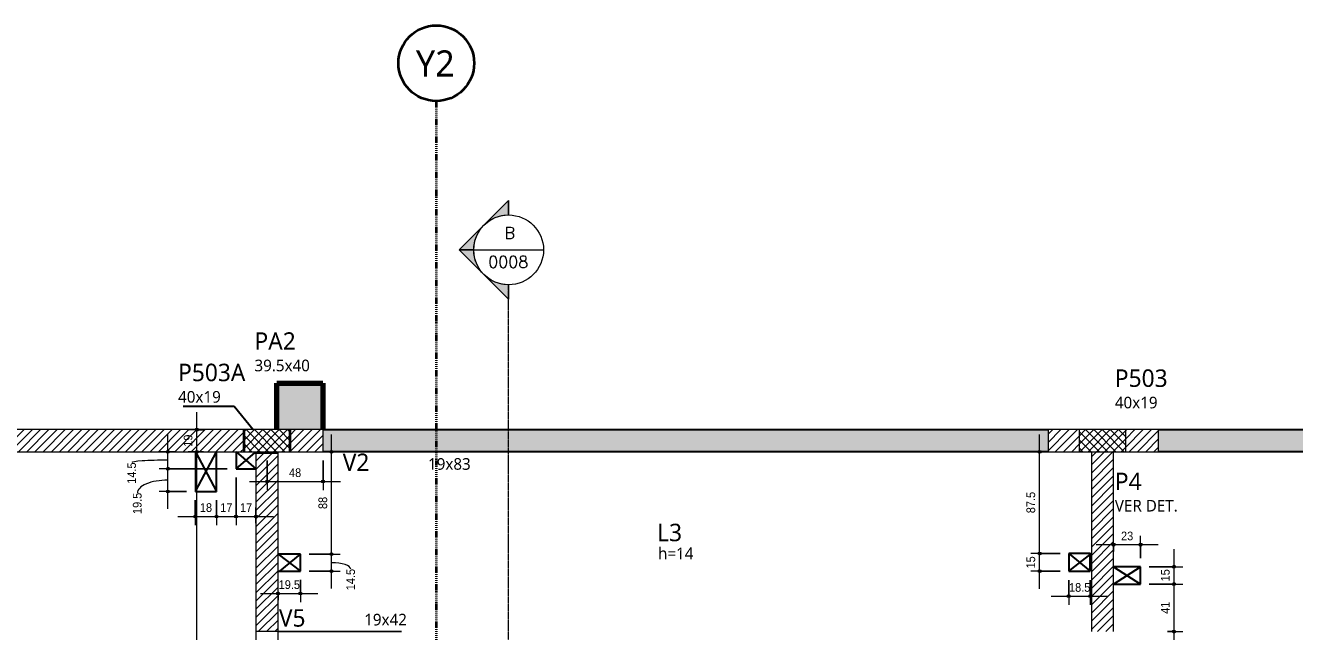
# Model space of a CAD drawing. Header units: centimetres. Extents: x -28 to 30806, y -3196 to 88064.
# Drawn here: x 2543 to 3634, y 534 to 1055 of the extents above; entities that cross this region are included whole.
import ezdxf

# ---------------------------------------------------------------- set-up
doc = ezdxf.new("R2010")
doc.units = ezdxf.units.CM
for name, pattern in [('Centro de 6 mm', [1.32, 0.6, -0.24, 0.24, -0.24]), ('Dash dot', [1.5875, 0.635, -0.47625, 0, -0.47625]), ('Hidden', [0.714375, 0.47625, -0.238125])]:
    doc.linetypes.add(name, pattern=pattern)
for name, color, linetype, lineweight in [('A-ANNO-DIMS', 7, 'Continuous', 9), ('A-ANNO-DIMS-50', 7, 'Continuous', 9), ('A-DETL-GENF', 7, 'Continuous', 18), ('A-DETL-THIN', 7, 'Continuous', 25), ('A-FLOR', 7, 'Continuous', 25), ('A-FLOR-IDEN', 7, 'Continuous', 9), ('G-ANNO-SYMB', 7, 'Continuous', 9), ('S-BEAM', 7, 'Continuous', 25), ('S-BEAM-IDEN', 7, 'Continuous', 9), ('S-COLS', 7, 'Continuous', 25), ('S-COLS-IDEN', 7, 'Continuous', 9), ('S-GRID', 7, 'Continuous', 9), ('S-GRID-IDEN', 7, 'Continuous', 9)]:
    doc.layers.add(name, color=color, linetype=linetype, lineweight=lineweight)
doc.layers.add('A-DETL', color=7, linetype='Continuous', lineweight=18, true_color=0x00a600)
doc.styles.add('Arial', font='arial.ttf', dxfattribs={"width": 0.9, "height": 7.5})
doc.styles.add('Gadugi_1', font='gadugi.ttf', dxfattribs={"height": 10})
doc.styles.add('Gadugi_2', font='gadugi.ttf', dxfattribs={"height": 15})
doc.styles.add('Gadugi_3', font='gadugi.ttf', dxfattribs={"height": 0.2})
doc.styles.add('Gadugi_4', font='gadugi.ttf', dxfattribs={"height": 22.5})
doc.styles.add('RomanD', font='romand__.ttf', dxfattribs={"height": 10})
doc.dimstyles.new('PED_1_5mm_ESQ', dxfattribs={"dimscale": 30.48, "dimtxt": 7.651945, "dimasz": 0.328084, "dimexe": 0.246063, "dimexo": 0.246063, "dimgap": 0.049213, "dimtad": 1, "dimdec": 1, "dimrnd": 0.5, "dimdsep": 46, "dimtxsty": 'Arial', "dimblk1": 'DOTSMALL', "dimblk2": 'DOTSMALL', "dimsah": 1, "dimcen": 0.09, "dimdle": 0.492126, "dimazin": 0, "dimtfac": 1, "dimtdec": 4, "dimtix": 1, "dimtmove": 0, "dimatfit": 3, "dimfxl": 1, "dimtvp": 1, "dimtolj": 1, "dimtzin": 0, "dimarcsym": 2})
doc.dimstyles.new('PED_1_5mm_ESQ_2', dxfattribs={"dimscale": 30.48, "dimtxt": 7.651945, "dimasz": 0.328084, "dimexe": 0.246063, "dimexo": 0.246063, "dimgap": 0.049213, "dimtad": 1, "dimdec": 1, "dimrnd": 0.5, "dimdsep": 46, "dimtxsty": 'Arial', "dimblk1": 'DOTSMALL', "dimblk2": 'DOTSMALL', "dimsah": 1, "dimcen": 0.09, "dimdle": 0.492126, "dimazin": 0, "dimtfac": 1, "dimtdec": 4, "dimtix": 1, "dimtmove": 1, "dimatfit": 3, "dimfxl": 1, "dimtvp": 1, "dimtolj": 1, "dimtzin": 0, "dimarcsym": 2})
pattern_1 = [(45, (2647.826, 0), (-3.535534, 3.535534), [])]
pattern_2 = [(45, (2647.826, 0), (-3.535534, 3.535534), []), (135, (2647.826, 0), (-3.535534, -3.535534), [])]

# ---------------------------------------------------------------- blocks, each defined once
blk = doc.blocks.new('PED_TAG_PILAR_R04 - PILAR VER DET_-2523782-PL H 001 - FORMA DO BARRILETE')
at = {"layer": 'S-COLS-IDEN', "insert": (0.115, -0.633), "char_height": 0.2, "width": 1.37089, "attachment_point": 1, "style": 'Gadugi_3'}
blk.add_mtext('VER DET.', dxfattribs=at)
blk = doc.blocks.new('Corte - M_Cabeça do corte - Preenchida-2060824-PL H 001 - FORMA DO BARRILETE')
at = {"layer": 'G-ANNO-SYMB'}
h = blk.add_hatch(color=256, dxfattribs=at)
edge = h.paths.add_edge_path(flags=0)
edge.add_line((-0.6, 0.849), (-0.6, 0.6))
edge.add_arc((-0.6, 0), 0.6, 90, 135)
edge.add_line((-1.024, 0.424), (-0.6, 0.849))
h = blk.add_hatch(color=256, dxfattribs=at)
edge = h.paths.add_edge_path(flags=0)
edge.add_line((-0.6, 0.849), (-0.176, 0.424))
edge.add_arc((-0.6, 0), 0.6, 45, 90)
edge.add_line((-0.6, 0.6), (-0.6, 0.849))
h = blk.add_hatch(color=256, dxfattribs=at)
edge = h.paths.add_edge_path(flags=0)
edge.add_line((-1.449, 0), (-1.024, 0.424))
edge.add_arc((-0.6, 0), 0.6, 135, 180)
edge.add_line((-1.2, 0), (-1.449, 0))
h = blk.add_hatch(color=256, dxfattribs=at)
edge = h.paths.add_edge_path(flags=0)
edge.add_line((0.249, 0), (0, 0))
edge.add_arc((-0.6, 0), 0.6, 360, 405)
edge.add_line((-0.176, 0.424), (0.249, 0))
for p, q in [((-0.6, 0.849), (-1.449, 0)), ((-0.6, 0.849), (-1.024, 0.424)), ((-0.6, 0.849), (0.249, 0)), ((-0.6, 0.6), (-0.6, 0.849)), ((-0.6, 0.849), (-0.6, 0.6)), ((-0.176, 0.424), (-0.6, 0.849)), ((-1.024, 0.424), (-1.449, 0)), ((0.249, 0), (-0.176, 0.424)), ((-1.449, 0), (-1.2, 0)), ((0, 0), (0.249, 0)), ((-1.2, 0), (-1.449, 0)), ((0, 0), (0.249, 0))]:
    blk.add_line(p, q, dxfattribs=at)
for start, end in [(360, 180), (90, 135), (45, 90), (135, 180), (360, 45), (180, 360)]:
    blk.add_arc((-0.6, 0), 0.6, start, end, dxfattribs=at)
blk = doc.blocks.new('Eixo - Y2-2173031-PL H 001 - FORMA DO BARRILETE')
at = {"layer": 'S-GRID-IDEN', "color": 40, "lineweight": 35, "true_color": 0xffc000}
blk.add_circle((0, 0), 0.65, dxfattribs=at)
blk = doc.blocks.new('DIMBLOCK70-PL H 001 - FORMA DO BARRILETE')
at = {"layer": 'A-ANNO-DIMS-50'}
h = blk.add_hatch(color=256, dxfattribs=at)
edge = h.paths.add_edge_path(flags=0)
edge.add_arc((2690.2, 688.1), 1.25, 0, 360)
h = blk.add_hatch(color=256, dxfattribs=at)
edge = h.paths.add_edge_path(flags=0)
edge.add_arc((2690.2, -116.4), 1.25, 0, 360)
for p, q in [((2695.9, 688.1), (2682.7, 688.1)), ((2690.2, -116.4), (2690.2, 688.1)), ((2690.2, 688.1), (2695.9, 688.1)), ((2695.9, -116.4), (2682.7, -116.4)), ((2690.2, -116.4), (2695.9, -116.4))]:
    blk.add_line(p, q, dxfattribs=at)
for centre in [(2690.2, 688.1), (2690.2, -116.4)]:
    blk.add_circle(centre, 1.25, dxfattribs=at)
at = {"layer": 'A-ANNO-DIMS-50', "color": 0, "insert": (2678.9, 274.2), "char_height": 7.5, "width": 27.971, "attachment_point": 1, "rotation": 90, "line_spacing_factor": 0.941778, "style": 'Arial'}
blk.add_mtext('804.5', dxfattribs=at)
blk = doc.blocks.new('_DotSmall')
at = {"color": 0, "linetype": 'ByBlock', "const_width": 0.5}
blk.add_lwpolyline([(-0.0625, 0, 1), (0.0625, 0, 1)], format="xyb", close=True, dxfattribs=at)
blk = doc.blocks.new('DIMBLOCK71-PL H 001 - FORMA DO BARRILETE')
at = {"layer": 'A-ANNO-DIMS-50'}
h = blk.add_hatch(color=256, dxfattribs=at)
edge = h.paths.add_edge_path(flags=0)
edge.add_arc((2690.2, 707.1), 1.25, 0, 360)
h = blk.add_hatch(color=256, dxfattribs=at)
edge = h.paths.add_edge_path(flags=0)
edge.add_arc((2690.2, 688.1), 1.25, 0, 360)
for p, q in [((2690.2, 688.1), (2690.2, 722.1)), ((2695.9, 707.1), (2682.7, 707.1)), ((2690.2, 707.1), (2695.9, 707.1)), ((2695.9, 688.1), (2682.7, 688.1)), ((2690.2, 688.1), (2695.9, 688.1))]:
    blk.add_line(p, q, dxfattribs=at)
for centre in [(2690.2, 707.1), (2690.2, 688.1)]:
    blk.add_circle(centre, 1.25, dxfattribs=at)
at = {"layer": 'A-ANNO-DIMS-50', "color": 0, "insert": (2678.9, 692.4), "char_height": 7.5, "width": 12.431, "attachment_point": 1, "rotation": 90, "line_spacing_factor": 0.941778, "style": 'Arial'}
blk.add_mtext('19', dxfattribs=at)
blk = doc.blocks.new('DIMBLOCK190-PL H 001 - FORMA DO BARRILETE')
at = {"layer": 'A-ANNO-DIMS-50'}
h = blk.add_hatch(color=256, dxfattribs=at)
edge = h.paths.add_edge_path(flags=0)
edge.add_arc((3529.9, 589.3), 1.25, 0, 360)
h = blk.add_hatch(color=256, dxfattribs=at)
edge = h.paths.add_edge_path(flags=0)
edge.add_arc((3529.9, 574.4), 1.25, 0, 360)
for p, q in [((3529.9, 604.3), (3529.9, 574.4)), ((3508.7, 589.3), (3537.4, 589.3)), ((3529.9, 589.3), (3508.7, 589.3)), ((3508.7, 574.4), (3537.4, 574.4)), ((3529.9, 574.4), (3508.7, 574.4))]:
    blk.add_line(p, q, dxfattribs=at)
for centre in [(3529.9, 589.3), (3529.9, 574.4)]:
    blk.add_circle(centre, 1.25, dxfattribs=at)
at = {"layer": 'A-ANNO-DIMS-50', "color": 0, "insert": (3518.7, 576.7), "char_height": 7.5, "width": 12.431, "attachment_point": 1, "rotation": 90, "line_spacing_factor": 0.941778, "style": 'Arial'}
blk.add_mtext('15', dxfattribs=at)
blk = doc.blocks.new('DIMBLOCK191-PL H 001 - FORMA DO BARRILETE')
at = {"layer": 'A-ANNO-DIMS-50'}
h = blk.add_hatch(color=256, dxfattribs=at)
edge = h.paths.add_edge_path(flags=0)
edge.add_arc((3529.9, 574.4), 1.25, 0, 360)
h = blk.add_hatch(color=256, dxfattribs=at)
edge = h.paths.add_edge_path(flags=0)
edge.add_arc((3529.9, 533.6), 1.25, 0, 360)
for p, q in [((3508.7, 574.4), (3537.4, 574.4)), ((3529.9, 574.4), (3508.7, 574.4)), ((3529.9, 574.4), (3529.9, 518.6)), ((3524.2, 533.6), (3537.4, 533.6)), ((3529.9, 533.6), (3524.2, 533.6))]:
    blk.add_line(p, q, dxfattribs=at)
for centre in [(3529.9, 574.4), (3529.9, 533.6)]:
    blk.add_circle(centre, 1.25, dxfattribs=at)
at = {"layer": 'A-ANNO-DIMS-50', "color": 0, "insert": (3518.7, 548.8), "char_height": 7.5, "width": 12.431, "attachment_point": 1, "rotation": 90, "line_spacing_factor": 0.941778, "style": 'Arial'}
blk.add_mtext('41', dxfattribs=at)
blk = doc.blocks.new('DIMBLOCK192-PL H 001 - FORMA DO BARRILETE')
at = {"layer": 'A-ANNO-DIMS-50'}
h = blk.add_hatch(color=256, dxfattribs=at)
edge = h.paths.add_edge_path(flags=0)
edge.add_arc((3478, 608.3), 1.25, 0, 360)
h = blk.add_hatch(color=256, dxfattribs=at)
edge = h.paths.add_edge_path(flags=0)
edge.add_arc((3501.2, 608.3), 1.25, 0, 360)
for p, q in [((3478, 602.5), (3478, 615.8)), ((3501.2, 596.8), (3501.2, 615.8)), ((3463, 608.3), (3516.2, 608.3)), ((3478, 608.3), (3478, 602.5)), ((3501.2, 608.3), (3501.2, 596.8))]:
    blk.add_line(p, q, dxfattribs=at)
for centre in [(3478, 608.3), (3501.2, 608.3)]:
    blk.add_circle(centre, 1.25, dxfattribs=at)
at = {"layer": 'A-ANNO-DIMS-50', "color": 0, "insert": (3484.4, 619.5), "char_height": 7.5, "width": 12.431, "attachment_point": 1, "line_spacing_factor": 0.941778, "style": 'Arial'}
blk.add_mtext('23', dxfattribs=at)
blk = doc.blocks.new('DIMBLOCK193-PL H 001 - FORMA DO BARRILETE')
at = {"layer": 'A-ANNO-DIMS-50'}
h = blk.add_hatch(color=256, dxfattribs=at)
edge = h.paths.add_edge_path(flags=0)
edge.add_arc((3414.4, 600.6), 1.25, 0, 360)
h = blk.add_hatch(color=256, dxfattribs=at)
edge = h.paths.add_edge_path(flags=0)
edge.add_arc((3414.4, 585.4), 1.25, 0, 360)
for p, q in [((3432, 600.6), (3406.9, 600.6)), ((3414.4, 570.4), (3414.4, 600.6)), ((3414.4, 600.6), (3432, 600.6)), ((3432, 585.4), (3406.9, 585.4)), ((3414.4, 585.4), (3432, 585.4))]:
    blk.add_line(p, q, dxfattribs=at)
for centre in [(3414.4, 600.6), (3414.4, 585.4)]:
    blk.add_circle(centre, 1.25, dxfattribs=at)
at = {"layer": 'A-ANNO-DIMS-50', "color": 0, "insert": (3403.1, 587.8), "char_height": 7.5, "width": 12.431, "attachment_point": 1, "rotation": 90, "line_spacing_factor": 0.941778, "style": 'Arial'}
blk.add_mtext('15', dxfattribs=at)
blk = doc.blocks.new('DIMBLOCK194-PL H 001 - FORMA DO BARRILETE')
at = {"layer": 'A-ANNO-DIMS-50'}
h = blk.add_hatch(color=256, dxfattribs=at)
edge = h.paths.add_edge_path(flags=0)
edge.add_arc((3414.4, 688.1), 1.25, 0, 360)
h = blk.add_hatch(color=256, dxfattribs=at)
edge = h.paths.add_edge_path(flags=0)
edge.add_arc((3414.4, 600.6), 1.25, 0, 360)
for p, q in [((3414.4, 600.6), (3414.4, 703.1)), ((3414.2, 688.1), (3421.9, 688.1)), ((3414.4, 688.1), (3414.2, 688.1)), ((3432, 600.6), (3406.9, 600.6)), ((3414.4, 600.6), (3432, 600.6))]:
    blk.add_line(p, q, dxfattribs=at)
for centre in [(3414.4, 688.1), (3414.4, 600.6)]:
    blk.add_circle(centre, 1.25, dxfattribs=at)
at = {"layer": 'A-ANNO-DIMS-50', "color": 0, "insert": (3403.1, 635.3), "char_height": 7.5, "width": 21.755, "attachment_point": 1, "rotation": 90, "line_spacing_factor": 0.941778, "style": 'Arial'}
blk.add_mtext('87.5', dxfattribs=at)
blk = doc.blocks.new('DIMBLOCK195-PL H 001 - FORMA DO BARRILETE')
at = {"layer": 'A-ANNO-DIMS-50'}
h = blk.add_hatch(color=256, dxfattribs=at)
edge = h.paths.add_edge_path(flags=0)
edge.add_arc((3439.5, 564), 1.25, 0, 360)
h = blk.add_hatch(color=256, dxfattribs=at)
edge = h.paths.add_edge_path(flags=0)
edge.add_arc((3458, 564), 1.25, 0, 360)
for p, q in [((3439.5, 577.9), (3439.5, 556.5)), ((3439.5, 564), (3439.5, 577.9)), ((3458, 577.9), (3458, 556.5)), ((3458, 564), (3458, 577.9)), ((3424.5, 564), (3473, 564))]:
    blk.add_line(p, q, dxfattribs=at)
for centre in [(3439.5, 564), (3458, 564)]:
    blk.add_circle(centre, 1.25, dxfattribs=at)
at = {"layer": 'A-ANNO-DIMS-50', "color": 0, "insert": (3439.7, 575.3), "char_height": 7.5, "width": 21.755, "attachment_point": 1, "line_spacing_factor": 0.941778, "style": 'Arial'}
blk.add_mtext('18.5', dxfattribs=at)
blk = doc.blocks.new('DIMBLOCK196-PL H 001 - FORMA DO BARRILETE')
at = {"layer": 'A-ANNO-DIMS-50'}
h = blk.add_hatch(color=256, dxfattribs=at)
edge = h.paths.add_edge_path(flags=0)
edge.add_arc((2688.9, 632.6), 1.25, 0, 360)
h = blk.add_hatch(color=256, dxfattribs=at)
edge = h.paths.add_edge_path(flags=0)
edge.add_arc((2707.1, 632.6), 1.25, 0, 360)
for p, q in [((2688.9, 646.5), (2688.9, 625.1)), ((2688.9, 632.6), (2688.9, 646.5)), ((2707.1, 646.5), (2707.1, 625.1)), ((2707.1, 632.6), (2707.1, 646.5)), ((2673.9, 632.6), (2707.1, 632.6))]:
    blk.add_line(p, q, dxfattribs=at)
for centre in [(2688.9, 632.6), (2707.1, 632.6)]:
    blk.add_circle(centre, 1.25, dxfattribs=at)
at = {"layer": 'A-ANNO-DIMS-50', "color": 0, "insert": (2692.8, 643.9), "char_height": 7.5, "width": 12.431, "attachment_point": 1, "line_spacing_factor": 0.941778, "style": 'Arial'}
blk.add_mtext('18', dxfattribs=at)
blk = doc.blocks.new('DIMBLOCK197-PL H 001 - FORMA DO BARRILETE')
at = {"layer": 'A-ANNO-DIMS-50'}
h = blk.add_hatch(color=256, dxfattribs=at)
edge = h.paths.add_edge_path(flags=0)
edge.add_arc((2707.1, 632.6), 1.25, 0, 360)
h = blk.add_hatch(color=256, dxfattribs=at)
edge = h.paths.add_edge_path(flags=0)
edge.add_arc((2723.9, 632.6), 1.25, 0, 360)
for p, q in [((2723.9, 666), (2723.9, 625.1)), ((2723.9, 632.6), (2723.9, 666)), ((2707.1, 646.5), (2707.1, 625.1)), ((2707.1, 632.6), (2707.1, 646.5)), ((2707.1, 632.6), (2723.9, 632.6))]:
    blk.add_line(p, q, dxfattribs=at)
for centre in [(2707.1, 632.6), (2723.9, 632.6)]:
    blk.add_circle(centre, 1.25, dxfattribs=at)
at = {"layer": 'A-ANNO-DIMS-50', "color": 0, "insert": (2710.3, 643.9), "char_height": 7.5, "width": 12.431, "attachment_point": 1, "line_spacing_factor": 0.941778, "style": 'Arial'}
blk.add_mtext('17', dxfattribs=at)
blk = doc.blocks.new('DIMBLOCK198-PL H 001 - FORMA DO BARRILETE')
at = {"layer": 'A-ANNO-DIMS-50'}
h = blk.add_hatch(color=256, dxfattribs=at)
edge = h.paths.add_edge_path(flags=0)
edge.add_arc((2723.9, 632.6), 1.25, 0, 360)
h = blk.add_hatch(color=256, dxfattribs=at)
edge = h.paths.add_edge_path(flags=0)
edge.add_arc((2741, 632.6), 1.25, 0, 360)
for p, q in [((2723.9, 666), (2723.9, 625.1)), ((2723.9, 632.6), (2723.9, 666)), ((2723.9, 632.6), (2756, 632.6)), ((2741, 626.9), (2741, 640.1)), ((2741, 632.6), (2741, 626.9))]:
    blk.add_line(p, q, dxfattribs=at)
for centre in [(2723.9, 632.6), (2741, 632.6)]:
    blk.add_circle(centre, 1.25, dxfattribs=at)
at = {"layer": 'A-ANNO-DIMS-50', "color": 0, "insert": (2727.3, 643.9), "char_height": 7.5, "width": 12.431, "attachment_point": 1, "line_spacing_factor": 0.941778, "style": 'Arial'}
blk.add_mtext('17', dxfattribs=at)
blk = doc.blocks.new('DIMBLOCK199-PL H 001 - FORMA DO BARRILETE')
at = {"layer": 'A-ANNO-DIMS-50'}
h = blk.add_hatch(color=256, dxfattribs=at)
edge = h.paths.add_edge_path(flags=0)
edge.add_arc((2665.4, 673.5), 1.25, 0, 360)
h = blk.add_hatch(color=256, dxfattribs=at)
edge = h.paths.add_edge_path(flags=0)
edge.add_arc((2665.4, 654), 1.25, 0, 360)
for p, q in [((2716.4, 673.5), (2657.9, 673.5)), ((2665.4, 639), (2665.4, 673.5)), ((2665.4, 673.5), (2716.4, 673.5)), ((2681.4, 654), (2657.9, 654)), ((2665.4, 654), (2681.4, 654))]:
    blk.add_line(p, q, dxfattribs=at)
for centre in [(2665.4, 673.5), (2665.4, 654)]:
    blk.add_circle(centre, 1.25, dxfattribs=at)
blk.add_ellipse((2665.4, 652.7), major_axis=(26.3, 0), ratio=0.41977, start_param=1.570796, end_param=3.141593, dxfattribs=at)
at = {"layer": 'A-ANNO-DIMS-50', "color": 0, "insert": (2635.2, 634.6), "char_height": 7.5, "width": 21.755, "attachment_point": 1, "rotation": 90, "line_spacing_factor": 0.941778, "style": 'Arial'}
blk.add_mtext('19.5', dxfattribs=at)
blk = doc.blocks.new('DIMBLOCK200-PL H 001 - FORMA DO BARRILETE')
at = {"layer": 'A-ANNO-DIMS-50'}
h = blk.add_hatch(color=256, dxfattribs=at)
edge = h.paths.add_edge_path(flags=0)
edge.add_arc((2665.4, 688.1), 1.25, 0, 360)
h = blk.add_hatch(color=256, dxfattribs=at)
edge = h.paths.add_edge_path(flags=0)
edge.add_arc((2665.4, 673.5), 1.25, 0, 360)
for p, q in [((2665.4, 673.5), (2665.4, 703.1)), ((2671.1, 688.1), (2657.9, 688.1)), ((2665.4, 688.1), (2671.1, 688.1)), ((2716.4, 673.5), (2657.9, 673.5)), ((2665.4, 673.5), (2716.4, 673.5))]:
    blk.add_line(p, q, dxfattribs=at)
for centre in [(2665.4, 688.1), (2665.4, 673.5)]:
    blk.add_circle(centre, 1.25, dxfattribs=at)
blk.add_ellipse((2665.4, 678.8), major_axis=(31.2, 0), ratio=0.065782, start_param=1.570796, end_param=3.141593, dxfattribs=at)
at = {"layer": 'A-ANNO-DIMS-50', "color": 0, "insert": (2630.4, 660.6), "char_height": 7.5, "width": 21.755, "attachment_point": 1, "rotation": 90, "line_spacing_factor": 0.941778, "style": 'Arial'}
blk.add_mtext('14.5', dxfattribs=at)
blk = doc.blocks.new('DIMBLOCK201-PL H 001 - FORMA DO BARRILETE')
at = {"layer": 'A-ANNO-DIMS-50'}
h = blk.add_hatch(color=256, dxfattribs=at)
edge = h.paths.add_edge_path(flags=0)
edge.add_arc((2805.9, 600), 1.25, 0, 360)
h = blk.add_hatch(color=256, dxfattribs=at)
edge = h.paths.add_edge_path(flags=0)
edge.add_arc((2805.9, 585.5), 1.25, 0, 360)
for p, q in [((2786.7, 600), (2813.4, 600)), ((2805.9, 600), (2786.7, 600)), ((2805.9, 570.5), (2805.9, 600)), ((2786.7, 585.5), (2813.4, 585.5)), ((2805.9, 585.5), (2786.7, 585.5))]:
    blk.add_line(p, q, dxfattribs=at)
for centre in [(2805.9, 600), (2805.9, 585.5)]:
    blk.add_circle(centre, 1.25, dxfattribs=at)
blk.add_ellipse((2805.9, 587.3), major_axis=(16.5, 0), ratio=0.333115, start_param=0, end_param=1.570796, dxfattribs=at)
at = {"layer": 'A-ANNO-DIMS-50', "color": 0, "insert": (2818.6, 569.1), "char_height": 7.5, "width": 21.755, "attachment_point": 1, "rotation": 90, "line_spacing_factor": 0.941778, "style": 'Arial'}
blk.add_mtext('14.5', dxfattribs=at)
blk = doc.blocks.new('DIMBLOCK202-PL H 001 - FORMA DO BARRILETE')
at = {"layer": 'A-ANNO-DIMS-50'}
h = blk.add_hatch(color=256, dxfattribs=at)
edge = h.paths.add_edge_path(flags=0)
edge.add_arc((2805.9, 688.1), 1.25, 0, 360)
h = blk.add_hatch(color=256, dxfattribs=at)
edge = h.paths.add_edge_path(flags=0)
edge.add_arc((2805.9, 600), 1.25, 0, 360)
for p, q in [((2805.9, 600), (2805.9, 703.1)), ((2806.2, 688.1), (2798.4, 688.1)), ((2805.9, 688.1), (2806.2, 688.1)), ((2786.7, 600), (2813.4, 600)), ((2805.9, 600), (2786.7, 600))]:
    blk.add_line(p, q, dxfattribs=at)
for centre in [(2805.9, 688.1), (2805.9, 600)]:
    blk.add_circle(centre, 1.25, dxfattribs=at)
at = {"layer": 'A-ANNO-DIMS-50', "color": 0, "insert": (2794.7, 638.9), "char_height": 7.5, "width": 12.431, "attachment_point": 1, "rotation": 90, "line_spacing_factor": 0.941778, "style": 'Arial'}
blk.add_mtext('88', dxfattribs=at)
blk = doc.blocks.new('DIMBLOCK203-PL H 001 - FORMA DO BARRILETE')
at = {"layer": 'A-ANNO-DIMS-50'}
h = blk.add_hatch(color=256, dxfattribs=at)
edge = h.paths.add_edge_path(flags=0)
edge.add_arc((2760, 566.4), 1.25, 0, 360)
h = blk.add_hatch(color=256, dxfattribs=at)
edge = h.paths.add_edge_path(flags=0)
edge.add_arc((2779.2, 566.4), 1.25, 0, 360)
for p, q in [((2760, 560.7), (2760, 573.9)), ((2779.2, 578), (2779.2, 558.9)), ((2779.2, 566.4), (2779.2, 578)), ((2745, 566.4), (2794.2, 566.4)), ((2760, 566.4), (2760, 560.7))]:
    blk.add_line(p, q, dxfattribs=at)
for centre in [(2760, 566.4), (2779.2, 566.4)]:
    blk.add_circle(centre, 1.25, dxfattribs=at)
at = {"layer": 'A-ANNO-DIMS-50', "color": 0, "insert": (2760.5, 577.7), "char_height": 7.5, "width": 21.755, "attachment_point": 1, "line_spacing_factor": 0.941778, "style": 'Arial'}
blk.add_mtext('19.5', dxfattribs=at)
blk = doc.blocks.new('DIMBLOCK233-PL H 001 - FORMA DO BARRILETE')
at = {"layer": 'A-ANNO-DIMS-50'}
h = blk.add_hatch(color=256, dxfattribs=at)
edge = h.paths.add_edge_path(flags=0)
edge.add_arc((2750.5, 662.6), 1.25, 0, 360)
h = blk.add_hatch(color=256, dxfattribs=at)
edge = h.paths.add_edge_path(flags=0)
edge.add_arc((2798.7, 662.6), 1.25, 0, 360)
for p, q in [((2750.5, 680.6), (2750.5, 655.1)), ((2750.5, 662.6), (2750.5, 680.6)), ((2798.7, 680.6), (2798.7, 655.1)), ((2798.7, 662.6), (2798.7, 680.6)), ((2735.5, 662.6), (2813.7, 662.6))]:
    blk.add_line(p, q, dxfattribs=at)
for centre in [(2750.5, 662.6), (2798.7, 662.6)]:
    blk.add_circle(centre, 1.25, dxfattribs=at)
at = {"layer": 'A-ANNO-DIMS-50', "color": 0, "insert": (2769.4, 673.9), "char_height": 7.5, "width": 12.431, "attachment_point": 1, "line_spacing_factor": 0.941778, "style": 'Arial'}
blk.add_mtext('48', dxfattribs=at)

msp = doc.modelspace()

# ---------------------------------------------------------------- hatches: boundary and pattern name
at = {"layer": 'A-DETL-GENF', "true_color": 0x808080}
h = msp.add_hatch(dxfattribs=at)
h.set_pattern_fill('FP_1', color=8, style=0, pattern_type=2)
h.set_pattern_definition(pattern_1)
h.paths.add_polyline_path([(2747.52, 533.55), (2759.96, 533.55), (2759.96, 688.12), (2740.96, 688.12), (2740.96, 533.55)], flags=0)
h.paths.add_polyline_path([(2730.46, 688.12), (2730.46, 707.12), (2523.46, 707.12), (2523.46, 688.12), (2720.96, 688.12)], flags=0)
h.paths.add_polyline_path([(2261.82, 688.12), (2300.46, 688.12), (2300.46, 707.12), (2261.71, 707.12), (2261.71, 688.12)], flags=0)
h.paths.add_polyline_path([(2770.46, 688.12), (2798.7, 688.12), (2798.7, 707.12), (2770.46, 707.12), (2770.46, 693.27)], flags=0)
at = {"layer": 'A-DETL-GENF', "true_color": 0x0000ff}
h = msp.add_hatch(dxfattribs=at)
h.set_pattern_fill('FP_2', color=5, style=0, pattern_type=2)
h.set_pattern_definition(pattern_2)
h.paths.add_polyline_path([(2740.96, 688.12), (2770.46, 688.12), (2770.46, 707.12), (2730.46, 707.12), (2730.46, 688.12)], flags=0)
at = {"layer": 'A-DETL-GENF', "true_color": 0x808080}
h = msp.add_hatch(dxfattribs=at)
h.set_pattern_fill('FP_1', color=8, style=0, pattern_type=2)
h.set_pattern_definition(pattern_1)
h.paths.add_polyline_path([(3458.97, 533.55), (3477.97, 533.55), (3477.97, 688.12), (3458.97, 688.12), (3458.97, 585.42)], flags=0)
h.paths.add_polyline_path([(3439.46, 688.12), (3448.47, 688.12), (3448.47, 707.12), (3421.72, 707.12), (3421.72, 688.12)], flags=0)
h.paths.add_polyline_path([(3488.47, 688.12), (3516.72, 688.12), (3516.72, 707.12), (3488.47, 707.12), (3488.47, 693.27)], flags=0)
at = {"layer": 'A-DETL-GENF', "true_color": 0x0000ff}
h = msp.add_hatch(dxfattribs=at)
h.set_pattern_fill('FP_2', color=5, style=0, pattern_type=2)
h.set_pattern_definition(pattern_2)
h.paths.add_polyline_path([(3488.47, 688.12), (3488.47, 707.12), (3448.47, 707.12), (3448.47, 688.12), (3477.97, 688.12)], flags=0)
at = {"layer": 'S-BEAM', "true_color": 0x00bcb8}
h = msp.add_hatch(color=132, dxfattribs=at)
h.paths.add_polyline_path([(2798.7, 688.12), (3421.72, 688.12), (3421.72, 707.12), (2798.7, 707.12)], flags=0)
h.paths.add_polyline_path([(3618.47, 688.12), (3980.97, 688.12), (3980.97, 707.12), (3516.72, 707.12), (3516.72, 688.12)], flags=0)
at = {"layer": 'S-COLS', "true_color": 0x808080}
msp.add_hatch(color=8, dxfattribs=at).paths.add_polyline_path([(2759.96, 707.12), (2798.48, 707.12), (2798.48, 747.12), (2758.98, 747.12), (2758.98, 707.12)], flags=0)

# ---------------------------------------------------------------- linework, layer by layer
at = {"layer": 'A-DETL', "color": 7}
for p, q in [((2730.46, 707.12), (2523.46, 707.12)), ((2770.46, 707.12), (2730.46, 707.12)), ((2730.46, 707.12), (2730.46, 688.12)), ((2798.7, 707.12), (2770.46, 707.12)), ((2770.46, 688.12), (2770.46, 707.12)), ((2798.7, 688.12), (2798.7, 707.12)), ((3448.47, 707.12), (3421.72, 707.12)), ((3421.72, 707.12), (3421.72, 688.12)), ((3488.47, 707.12), (3448.47, 707.12)), ((3448.47, 707.12), (3448.47, 688.12)), ((3516.72, 707.12), (3488.47, 707.12)), ((3488.47, 688.12), (3488.47, 707.12)), ((3516.72, 688.12), (3516.72, 707.12)), ((2523.46, 688.12), (2730.46, 688.12)), ((2730.46, 688.12), (2770.46, 688.12)), ((2740.96, 688.12), (2740.96, 533.55)), ((2759.96, 533.55), (2759.96, 688.12)), ((2770.46, 688.12), (2798.7, 688.12)), ((3421.72, 688.12), (3448.47, 688.12)), ((3448.47, 688.12), (3488.47, 688.12)), ((3458.97, 688.12), (3458.97, 533.55)), ((3477.97, 533.55), (3477.97, 688.12)), ((3488.47, 688.12), (3516.72, 688.12)), ((2740.96, 533.55), (2740.96, 452.12)), ((2759.96, 533.55), (2740.96, 533.55)), ((2759.96, 452.12), (2759.96, 533.55))]:
    msp.add_line(p, q, dxfattribs=at)
at = {"layer": 'A-DETL', "color": 7, "linetype": 'Hidden'}
for p, q in [((2865.96, 533.55), (2759.96, 533.55)), ((2759.96, 533.55), (2865.96, 533.55))]:
    msp.add_line(p, q, dxfattribs=at)
at = {"layer": 'A-DETL-THIN'}
for p, q in [((2678.37, 727.17), (2722.37, 727.17)), ((2722.37, 727.17), (2738.72, 707.12)), ((2688.94, 653.98), (2707.1, 688.12)), ((2688.94, 688.12), (2707.1, 653.98)), ((2723.92, 688.12), (2740.96, 673.51)), ((2723.92, 673.51), (2740.38, 687.62)), ((2759.96, 600.04), (2779.21, 585.5)), ((2761.39, 585.5), (2779.21, 600.04)), ((3439.46, 585.42), (3458.97, 600.66)), ((3439.46, 600.55), (3457.97, 585.42)), ((3477.97, 574.42), (3501.21, 589.31)), ((3477.97, 589.31), (3501.21, 574.42))]:
    msp.add_line(p, q, dxfattribs=at)
at = {"layer": 'A-DETL-THIN', "lineweight": 35}
for p, q in [((2730.46, 707.12), (2730.46, 688.12)), ((2770.46, 688.12), (2770.46, 707.12)), ((2740.38, 687.62), (2759.96, 687.62))]:
    msp.add_line(p, q, dxfattribs=at)
at = {"layer": 'A-FLOR'}
for p, q in [((2688.94, 688.12), (2688.94, 653.98)), ((2707.1, 653.98), (2707.1, 688.12)), ((2723.92, 688.12), (2723.92, 673.51)), ((2723.92, 673.51), (2740.96, 673.51)), ((2688.94, 653.98), (2707.1, 653.98)), ((2779.21, 600.04), (2759.96, 600.04)), ((2779.21, 585.5), (2779.21, 600.04)), ((3457.97, 600.55), (3439.46, 600.55)), ((3439.46, 600.55), (3439.46, 585.42)), ((3457.97, 585.42), (3457.97, 600.55)), ((3501.21, 589.31), (3477.97, 589.31)), ((3501.21, 574.42), (3501.21, 589.31)), ((2759.96, 585.5), (2779.21, 585.5)), ((3439.46, 585.42), (3457.97, 585.42)), ((3477.97, 574.42), (3501.21, 574.42))]:
    msp.add_line(p, q, dxfattribs=at)
at = {"layer": 'G-ANNO-SYMB'}
msp.add_line((2928.13, 861.62), (2988.13, 861.62), dxfattribs=at)
at = {"layer": 'G-ANNO-SYMB', "linetype": 'Centro de 6 mm'}
msp.add_line((2958.13, -1102.77), (2958.13, 831.62), dxfattribs=at)
at = {"layer": 'S-BEAM'}
for p, q in [((2798.7, 707.12), (3421.72, 707.12)), ((3516.72, 707.12), (3980.97, 707.12)), ((3421.72, 688.12), (2798.7, 688.12)), ((3980.97, 688.12), (3516.72, 688.12))]:
    msp.add_line(p, q, dxfattribs=at)
at = {"layer": 'S-COLS', "color": 190, "lineweight": 70, "true_color": 0x8000ff}
for p, q in [((2758.98, 707.12), (2758.98, 747.12)), ((2758.98, 747.12), (2798.48, 747.12)), ((2798.48, 747.12), (2798.48, 707.12))]:
    msp.add_line(p, q, dxfattribs=at)
at = {"layer": 'S-GRID', "color": 40, "linetype": 'Dash dot', "lineweight": 35, "true_color": 0xffc000}
msp.add_line((2895.97, 989.57), (2895.97, -1018.23), dxfattribs=at)

# ---------------------------------------------------------------- block references
at = {"layer": 'G-ANNO-SYMB', "extrusion": (0, 0, -1), "xscale": 49.99999999999998, "yscale": 49.99999999999998, "zscale": 49.99999999999998, "rotation": 270.0000000000002}
msp.add_blockref('Corte - M_Cabeça do corte - Preenchida-2060824-PL H 001 - FORMA DO BARRILETE', (-2958.13, 831.62), dxfattribs=at)
at = {"layer": 'S-COLS-IDEN', "xscale": 49.99999999999998, "yscale": 49.99999999999998, "zscale": 49.99999999999998}
msp.add_blockref('PED_TAG_PILAR_R04 - PILAR VER DET_-2523782-PL H 001 - FORMA DO BARRILETE', (3473.36, 678.41), dxfattribs=at)
at = {"layer": 'S-GRID-IDEN', "color": 40, "true_color": 0xffc000, "xscale": 49.99999999999998, "yscale": 49.99999999999998, "zscale": 49.99999999999998, "rotation": 180}
msp.add_blockref('Eixo - Y2-2173031-PL H 001 - FORMA DO BARRILETE', (2895.97, 1022.07), dxfattribs=at)

# ---------------------------------------------------------------- texts
at = {"layer": 'A-FLOR-IDEN', "attachment_point": 1}
for s, insert, char_height, width, style in [('L3', (3085.76, 626.27), 15, 26.0548, 'Gadugi_2'), ('h=14', (3086.54, 605.79), 10, 39.6835, 'Gadugi_1')]:
    msp.add_mtext(s, dxfattribs=dict(at, insert=insert, char_height=char_height, width=width, style=style))
at = {"layer": 'G-ANNO-SYMB', "char_height": 10, "attachment_point": 1, "style": 'RomanD'}
for s, insert, width in [('B', (2954.57, 881.24), 11.2236), ('0008', (2940.67, 856.3), 44.8945)]:
    msp.add_mtext(s, dxfattribs=dict(at, insert=insert, width=width))
at = {"layer": 'S-BEAM-IDEN', "attachment_point": 1}
for s, insert, char_height, width, style in [('V2', (2815.57, 686.57), 15, 30.0633, 'Gadugi_2'), ('19x83', (2888.87, 682.64), 10, 44.8945, 'Gadugi_1'), ('V5', (2760.7, 552.82), 15, 30.0633, 'Gadugi_2'), ('19x42', (2834, 548.88), 10, 44.8945, 'Gadugi_1')]:
    msp.add_mtext(s, dxfattribs=dict(at, insert=insert, char_height=char_height, width=width, style=style))
at = {"layer": 'S-COLS-IDEN', "attachment_point": 1}
for s, insert, char_height, width, style in [('PA2', (2739.73, 790.79), 15, 44.8945, 'Gadugi_2'), ('P503A', (2674.08, 763.8), 15, 72.9536, 'Gadugi_2'), ('39.5x40', (2739.73, 767.3), 10, 57.7215, 'Gadugi_1'), ('P503', (3479.1, 758.9), 15, 56.519, 'Gadugi_2'), ('40x19', (2674.08, 740.31), 10, 44.8945, 'Gadugi_1'), ('40x19', (3479.1, 735.42), 10, 44.8945, 'Gadugi_1'), ('P4', (3479.1, 670.17), 15, 28.4599, 'Gadugi_2')]:
    msp.add_mtext(s, dxfattribs=dict(at, insert=insert, char_height=char_height, width=width, style=style))
at = {"layer": 'S-GRID-IDEN', "color": 40, "true_color": 0xffc000, "insert": (2878.45, 1033.11), "char_height": 22.5, "width": 42.0886, "attachment_point": 1, "style": 'Gadugi_4'}
msp.add_mtext('Y2', dxfattribs=at)

# ---------------------------------------------------------------- dimensions: what is measured, and where the dimension line sits
at = {"layer": 'A-ANNO-DIMS'}
for base, p1, p2, override, picture, middle in [((2690.16, 707.12), (2688.4, 688.12), (2688.4, 707.12), {"dimpost": '<>', "dimfxl": 19}, 'DIMBLOCK71-PL H 001 - FORMA DO BARRILETE', (2684.83, 697.62)), ((2805.95, 688.12), (2779.21, 600.04), (2798.7, 688.12), {"dimpost": '<>', "dimfxl": 90.210633}, 'DIMBLOCK202-PL H 001 - FORMA DO BARRILETE', (2800.62, 644.08)), ((3414.36, 688.12), (3439.46, 600.55), (3421.72, 688.12), {"dimpost": '<>', "dimfxl": 89.346283}, 'DIMBLOCK194-PL H 001 - FORMA DO BARRILETE', (3409.03, 644.34)), ((2690.16, 688.12), (2688.4, -116.45), (2688.4, 688.12), {"dimpost": '<>', "dimfxl": 804.568661}, 'DIMBLOCK70-PL H 001 - FORMA DO BARRILETE', (2684.83, 285.83)), ((3414.36, 600.55), (3439.46, 585.42), (3439.46, 600.55), {"dimpost": '<>', "dimfxl": 15.135288}, 'DIMBLOCK193-PL H 001 - FORMA DO BARRILETE', (3409.03, 592.98)), ((3529.89, 574.42), (3501.21, 589.31), (3501.21, 574.42), {"dimpost": '<>', "dimfxl": 14.892717}, 'DIMBLOCK190-PL H 001 - FORMA DO BARRILETE', (3524.56, 581.86)), ((3529.89, 533.55), (3501.21, 574.42), (3531.66, 533.55), {"dimpost": '<>', "dimfxl": 50.962072}, 'DIMBLOCK191-PL H 001 - FORMA DO BARRILETE', (3524.63, 553.98))]:
    dim = msp.add_linear_dim(base=base, p1=p1, p2=p2, angle=90, dimstyle='PED_1_5mm_ESQ', override=override, dxfattribs=at)
    dim.commit()
    dim.dimension.update_dxf_attribs({"geometry": picture, "text_midpoint": middle})
for base, p1, p2, override, picture, middle in [((2665.41, 688.12), (2723.92, 673.51), (2663.64, 688.12), {"dimpost": '<>', "dimfxl": 62.029077}, 'DIMBLOCK200-PL H 001 - FORMA DO BARRILETE', (2635.36, 671.51)), ((2665.41, 673.51), (2688.94, 653.98), (2723.92, 673.51), {"dimpost": '<>', "dimfxl": 40.061848}, 'DIMBLOCK199-PL H 001 - FORMA DO BARRILETE', (2640.22, 645.44)), ((2805.95, 600.04), (2779.21, 585.5), (2779.21, 600.04), {"dimpost": '<>', "dimfxl": 14.534586}, 'DIMBLOCK201-PL H 001 - FORMA DO BARRILETE', (2823.63, 580.01))]:
    dim = msp.add_linear_dim(base=base, p1=p1, p2=p2, angle=90, dimstyle='PED_1_5mm_ESQ_2', override=override, dxfattribs=at)
    dim.commit()
    dim.dimension.update_dxf_attribs({"geometry": picture, "text_midpoint": middle, "dimtype": 160, "text_rotation": 90})
for base, p1, p2, override, picture, middle in [((2798.7, 662.64), (2750.46, 688.12), (2798.7, 688.12), {"dimpost": '<>', "dimfxl": 48.239941}, 'DIMBLOCK233-PL H 001 - FORMA DO BARRILETE', (2774.58, 667.97)), ((2723.92, 632.64), (2707.1, 653.98), (2723.92, 673.51), {"dimpost": '<>', "dimfxl": 25.775485}, 'DIMBLOCK197-PL H 001 - FORMA DO BARRILETE', (2715.51, 637.91)), ((2740.96, 632.64), (2723.92, 673.51), (2740.96, 634.41), {"dimpost": '<>', "dimfxl": 42.658036}, 'DIMBLOCK198-PL H 001 - FORMA DO BARRILETE', (2732.44, 637.91)), ((2707.1, 632.64), (2688.94, 653.98), (2707.1, 653.98), {"dimpost": '<>', "dimfxl": 18.158927}, 'DIMBLOCK196-PL H 001 - FORMA DO BARRILETE', (2698.02, 637.97)), ((3501.21, 608.25), (3477.97, 610.02), (3501.21, 589.31), {"dimpost": '<>', "dimfxl": 31.12605}, 'DIMBLOCK192-PL H 001 - FORMA DO BARRILETE', (3489.59, 613.58)), ((2779.2117, 566.4426), (2759.9615, 568.2104), (2779.2117, 585.5046), {"dimpost": '<>', "dimfxl": 25.877781}, 'DIMBLOCK203-PL H 001 - FORMA DO BARRILETE', (2769.5866, 571.7719)), ((3457.97, 564.03), (3439.46, 585.42), (3457.97, 585.42), {"dimpost": '<>', "dimfxl": 18.512345}, 'DIMBLOCK195-PL H 001 - FORMA DO BARRILETE', (3448.72, 569.36))]:
    dim = msp.add_linear_dim(base=base, p1=p1, p2=p2, dimstyle='PED_1_5mm_ESQ', override=override, dxfattribs=at)
    dim.commit()
    dim.dimension.update_dxf_attribs({"geometry": picture, "text_midpoint": middle})

doc.saveas('drawing.dxf')
